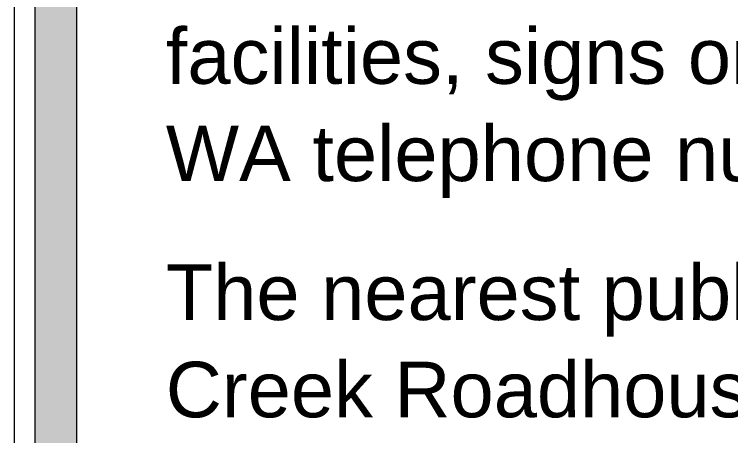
# Model space of a CAD drawing. Extents: x 144 to 1038, y -1303 to 267.
# Drawn here: x 171.4 to 222.9, y 175.3 to 205.6 of the extents above; entities that cross this region are included whole.
import ezdxf

# ---------------------------------------------------------------- set-up
doc = ezdxf.new("R2010")
doc.units = 0
doc.header["$LTSCALE"] = 100
doc.layers.add('L25', color=1, linetype='CONTINUOUS')
doc.layers.add('L35', color=3, linetype='CONTINUOUS', lineweight=18)
doc.styles.add('HELV', font='helvs.shx')

msp = doc.modelspace()

# ---------------------------------------------------------------- hatches: boundary and pattern name
at = {"layer": 'L25'}
h = msp.add_hatch(color=256, dxfattribs=at)
edge = h.paths.add_edge_path()
edge.add_line((181.384, 265.322), (331.384, 265.322))
edge.add_arc((331.384, 256.822), 8.5, 0, 90, ccw=False)
edge.add_line((339.884, 256.822), (339.884, 156.822))
edge.add_arc((331.384, 156.822), 8.5, -90, 0, ccw=False)
edge.add_line((331.384, 148.322), (181.384, 148.322))
edge.add_arc((181.384, 156.822), 8.5, 180, 270, ccw=False)
edge.add_line((172.884, 156.822), (172.884, 256.822))
edge.add_arc((181.384, 256.822), 8.5, 90, 180, ccw=False)
edge = h.paths.add_edge_path(flags=16)
edge.add_line((181.384, 262.322), (331.384, 262.322))
edge.add_arc((331.384, 256.822), 5.5, 0, 90, ccw=False)
edge.add_line((336.884, 256.822), (336.884, 156.822))
edge.add_arc((331.384, 156.822), 5.5, -90, 0, ccw=False)
edge.add_line((331.384, 151.322), (181.384, 151.322))
edge.add_arc((181.384, 156.822), 5.5, 180, 270, ccw=False)
edge.add_line((175.884, 156.822), (175.884, 256.822))
edge.add_arc((181.384, 256.822), 5.5, 90, 180, ccw=False)

# ---------------------------------------------------------------- linework, layer by layer
at = {"layer": 'L35'}
for points in [[(181.384, 266.822), (331.384, 266.822, -0.414214), (341.384, 256.822), (341.384, 156.822, -0.414214), (331.384, 146.822), (181.384, 146.822, -0.414214), (171.384, 156.822), (171.384, 256.822, -0.414214)], [(181.384, 265.322), (331.384, 265.322, -0.414214), (339.884, 256.822), (339.884, 156.822, -0.414214), (331.384, 148.322), (181.384, 148.322, -0.414214), (172.884, 156.822), (172.884, 256.822, -0.414214)], [(181.384, 262.322), (331.384, 262.322, -0.414214), (336.884, 256.822), (336.884, 156.822, -0.414214), (331.384, 151.322), (181.384, 151.322, -0.414214), (175.884, 156.822), (175.884, 256.822, -0.414214)]]:
    msp.add_lwpolyline(points, format="xyb", close=True, dxfattribs=at)

# ---------------------------------------------------------------- texts
at = {"layer": 'L35', "style": 'HELV'}
for s, p in [('facilities, signs or road surfaces to Main Roads', (182.285, 200.622)), ('WA telephone number 138 138.', (182.285, 193.622)), ('The nearest public telephone is at ', (182.285, 183.622))]:
    msp.add_text(s, height=4, dxfattribs=at).set_placement(p)
at = {"layer": 'L35', "color": 252, "lineweight": 0, "style": 'HELV'}
msp.add_text('Creek Roadhouse, 200m north', height=4, dxfattribs=at).set_placement((182.285, 176.622))

doc.saveas('drawing.dxf')
